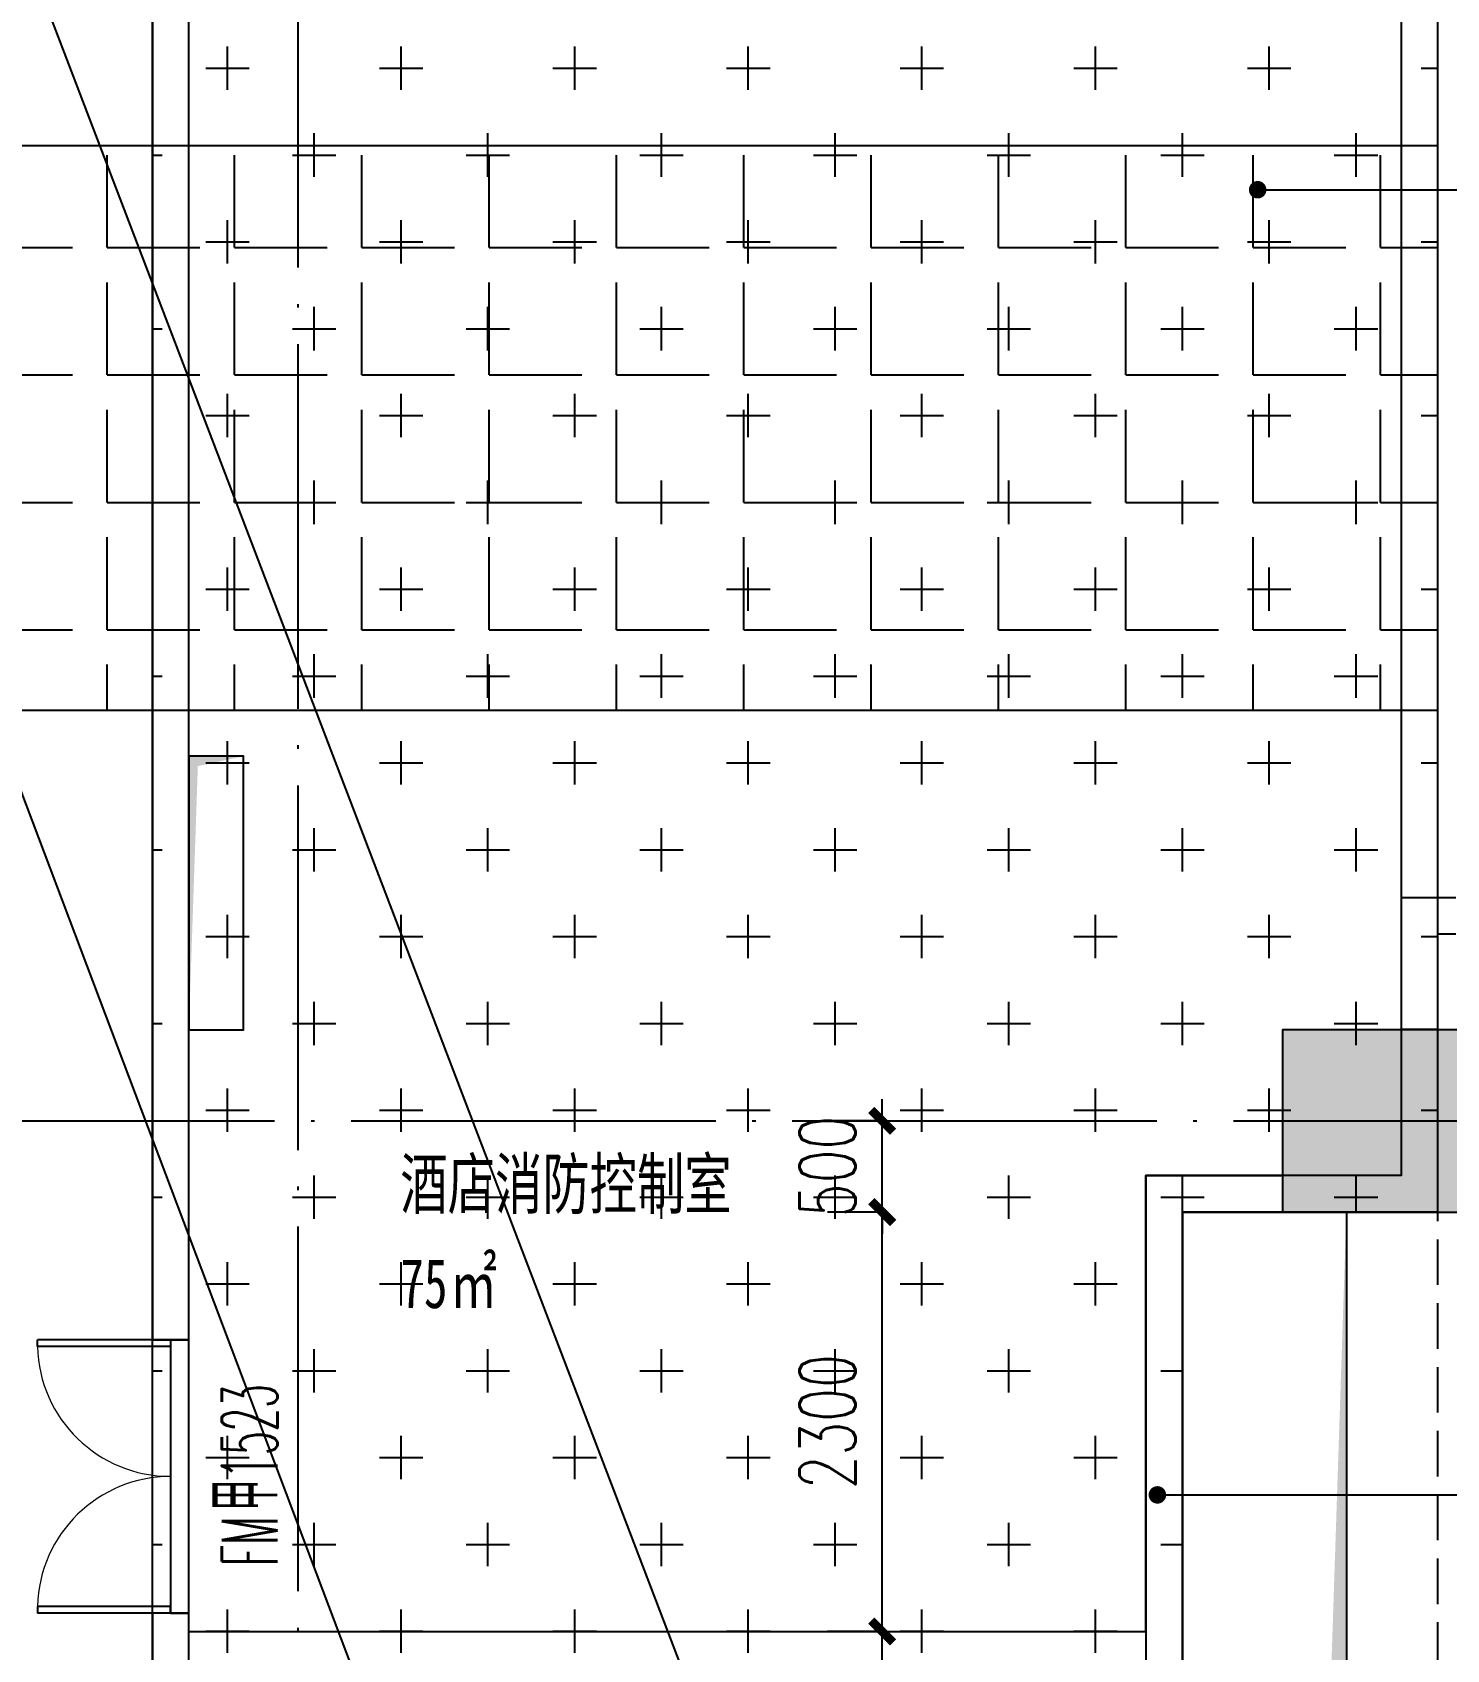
# Model space of a CAD drawing. Header units: millimetres. Extents: x 12325263 to 13848842, y -1463133 to 573208.
# Drawn here: x 12596338 to 12604097, y -613987 to -605117 of the extents above; entities that cross this region are included whole.
import ezdxf

# ---------------------------------------------------------------- set-up
doc = ezdxf.new("R2010")
doc.units = ezdxf.units.MM
doc.header["$LTSCALE"] = 1000
for name, pattern in [('ACAD_ISO02W100', [15, 12, -3]), ('DASH', [0.35, 0.25, -0.1]), ('DASHED2', [0.375, 0.25, -0.125]), ('DOTE', [2.42, 2, -0.2, 0.02, -0.2])]:
    doc.linetypes.add(name, pattern=pattern)
doc.layers.add('20230727修改', color=6, linetype='Continuous', plot=False)
for name, color, linetype in [('A-ANNO-DIMS', 83, 'Continuous'), ('A-ANNO-TEXT', 7, 'Continuous'), ('A-AXIS', 16, 'DOTE'), ('A-COLS', 6, 'Continuous'), ('A-WALL', 5, 'Continuous'), ('A-WALL-PATT', 8, 'Continuous'), ('AXIS', 3, 'Continuous'), ('DOOR_FIRE', 1, 'Continuous'), ('DOOR_FIRE_TEXT', 7, 'Continuous'), ('PUB_HATCH', 8, 'Continuous'), ('夹层', 35, 'Continuous'), ('建筑-楼板开洞', 251, 'Continuous'), ('投影线', 6, 'ACAD_ISO02W100'), ('结构边线', 21, 'DASH')]:
    doc.layers.add(name, color=color, linetype=linetype)
doc.styles.add('_TCH_DIM_T3', font='SIMPLEX.shx', dxfattribs={"width": 0.705882, "bigfont": 'GBCBIG.shx'})
doc.styles.add('_TCH_WINDOW', font='SIMPLEX', dxfattribs={"width": 0.7, "height": 3.5, "bigfont": 'GBCBIG'})
doc.styles.add('TITXV', font='', dxfattribs={"width": 0.7})
doc.styles.get('TITXV').set_extended_font_data('SimSun')
doc.dimstyles.new('_TCH_ARCH&&120', dxfattribs={"dimtxt": 306, "dimasz": 120, "dimexe": 300, "dimexo": 360, "dimgap": 147, "dimtad": 1, "dimdec": 0, "dimzin": 0, "dimdsep": 46, "dimtxsty": '_TCH_DIM_T3', "dimblk": 'ARCHTICK', "dimcen": 0.09, "dimclrt": 7, "dimazin": 2, "dimtfac": 1, "dimtdec": 0, "dimtix": 1, "dimtmove": 2, "dimatfit": 3, "dimfxl": 1, "dimfxlon": 1, "dimtolj": 1, "dimtzin": 0, "dimarcsym": 0})

# ---------------------------------------------------------------- blocks, each defined once
blk = doc.blocks.new('_FZH')
blk.add_lwpolyline([(-0.5, -0.5), (0.5, -0.5), (0.5, 0.5), (-0.5, 0.5)], close=True)
at = {"layer": 'PUB_HATCH'}
blk.add_solid([(-0.5, -0.5), (0.5, -0.5), (-0.5, 0.5), (0.5, 0.5)], dxfattribs=at)
blk = doc.blocks.new('asfasfsdgdsfhsghh')
at = {"layer": 'A-COLS', "xscale": 1600, "yscale": 1000, "zscale": 1000}
blk.add_blockref('_FZH', (-300, 24800), dxfattribs=at)
blk = doc.blocks.new('qlzw')
at = {"layer": 'A-AXIS'}
for p, q in [((12464366.8, 979489.8), (12464366.8, 1082089.8)), ((12411416.8, 1020789.8), (12486866.8, 1020789.8))]:
    blk.add_line(p, q, dxfattribs=at)
blk = doc.blocks.new('_ArchTick')
at = {"color": 0, "linetype": 'ByBlock', "const_width": 0.4}
blk.add_lwpolyline([(-0.5, -0.5), (0.5, 0.5)], dxfattribs=at)
blk = doc.blocks.new('*D2328')
at = {"layer": 'A-ANNO-DIMS', "color": 0, "lineweight": -2, "transparency": 16777216}
for p, q in [((12601000.4, -611086.8), (12601000.4, -610966.8)), ((12601001.4, -611086.8), (12600700.4, -611086.8)), ((12601000.4, -611586.8), (12601000.4, -611086.8)), ((12601001.4, -611586.8), (12600700.4, -611586.8)), ((12601000.4, -611586.8), (12601000.4, -611706.8))]:
    blk.add_line(p, q, dxfattribs=at)
at = {"layer": 'Defpoints', "color": 0, "transparency": 16777216}
for p in [(12601000.4, -611086.8), (12602346.8, -611086.8), (12602346.8, -611586.8)]:
    blk.add_point(p, dxfattribs=at)
at = {"layer": 'A-ANNO-DIMS', "color": 0, "lineweight": -2, "transparency": 16777216, "xscale": 120, "yscale": 120, "zscale": 120}
for p, rotation in [((12601000.4, -611086.8), 270), ((12601000.4, -611586.8), 90)]:
    blk.add_blockref('_ArchTick', p, dxfattribs=dict(at, rotation=rotation))
at = {"layer": 'A-ANNO-DIMS', "color": 7, "transparency": 16777216, "insert": (12600700.4, -611336.8), "char_height": 306, "attachment_point": 5, "rotation": 90, "style": '_TCH_DIM_T3'}
blk.add_mtext('\\A1;500', dxfattribs=at)
blk = doc.blocks.new('*D2329')
at = {"layer": 'A-ANNO-DIMS', "color": 0, "lineweight": -2, "transparency": 16777216}
for p, q in [((12601001.4, -611586.8), (12600700.4, -611586.8)), ((12601000.4, -613886.8), (12601000.4, -611586.8)), ((12601001.4, -613886.8), (12600700.4, -613886.8))]:
    blk.add_line(p, q, dxfattribs=at)
at = {"layer": 'Defpoints', "color": 0, "transparency": 16777216}
for p in [(12601000.4, -611586.8), (12602346.8, -611586.8), (12602346.8, -613886.8)]:
    blk.add_point(p, dxfattribs=at)
at = {"layer": 'A-ANNO-DIMS', "color": 0, "lineweight": -2, "transparency": 16777216, "xscale": 120, "yscale": 120, "zscale": 120}
for p, rotation in [((12601000.4, -611586.8), 90), ((12601000.4, -613886.8), 270)]:
    blk.add_blockref('_ArchTick', p, dxfattribs=dict(at, rotation=rotation))
at = {"layer": 'A-ANNO-DIMS', "color": 7, "transparency": 16777216, "insert": (12600700.4, -612736.8), "char_height": 306, "attachment_point": 5, "rotation": 90, "style": '_TCH_DIM_T3'}
blk.add_mtext('\\A1;2300', dxfattribs=at)
blk = doc.blocks.new('*D2330')
at = {"layer": 'A-ANNO-DIMS', "color": 0, "lineweight": -2, "transparency": 16777216}
for p, q in [((12601001.4, -613886.8), (12600700.4, -613886.8)), ((12601000.4, -617386.8), (12601000.4, -613886.8)), ((12601001.4, -617386.8), (12600700.4, -617386.8))]:
    blk.add_line(p, q, dxfattribs=at)
at = {"layer": 'Defpoints', "color": 0, "transparency": 16777216}
for p in [(12601000.4, -613886.8), (12602346.8, -613886.8), (12602346.8, -617386.8)]:
    blk.add_point(p, dxfattribs=at)
at = {"layer": 'A-ANNO-DIMS', "color": 0, "lineweight": -2, "transparency": 16777216, "xscale": 120, "yscale": 120, "zscale": 120}
for p, rotation in [((12601000.4, -613886.8), 90), ((12601000.4, -617386.8), 270)]:
    blk.add_blockref('_ArchTick', p, dxfattribs=dict(at, rotation=rotation))
at = {"layer": 'A-ANNO-DIMS', "color": 7, "transparency": 16777216, "insert": (12600700.4, -615636.8), "char_height": 306, "attachment_point": 5, "rotation": 90, "style": '_TCH_DIM_T3'}
blk.add_mtext('\\A1;3500', dxfattribs=at)
blk = doc.blocks.new('$DorLib2D$00000002')
for p, q in [((-0.5, 0), (-0.5, 0.4875)), ((-0.475, 0.4875), (-0.5, 0.4875)), ((-0.475, 0), (-0.475, 0.4875)), ((0.475, 0), (0.475, 0.4875)), ((0.475, 0.4875), (0.5, 0.4875)), ((0.5, 0), (0.5, 0.4875)), ((-0.5, 0), (-0.475, 0)), ((0.5, 0), (0.475, 0))]:
    blk.add_line(p, q)
at = {"lineweight": 13}
for centre, start, end in [((-0.4875, 0), 0, 88.53072), ((0.4875, 0), 91.46928, 180)]:
    blk.add_arc(centre, 0.4875, start, end, dxfattribs=at)

msp = doc.modelspace()

# ---------------------------------------------------------------- hatches: boundary and pattern name
at = {"layer": 'A-WALL-PATT'}
h = msp.add_hatch(dxfattribs=at)
h.set_pattern_fill('ANSI37', color=252, scale=150)
h.set_pattern_definition([(45, (-400000, 0), (-168.3798023, 168.3798023), []), (135, (-400000, 0), (-168.3798023, -168.3798023), [])])
edge = h.paths.add_edge_path()
edge.add_line((12617170, -539458), (12627664.7, -539458))
edge.add_line((12627664.7, -539458), (12617498.2, -546587.6))
edge.add_line((12617498.2, -546587.6), (12598406.6, -559976.1))
edge.add_line((12598406.6, -559976.1), (12585091.3, -540989.1))
edge.add_line((12585091.3, -540989.1), (12584144.7, -541197.3))
edge.add_line((12584144.7, -541197.3), (12583864.1, -542803.9))
edge.add_arc((12578880.4, -541928.7), 5060, 269.14738, 350.03971, ccw=False)
edge.add_arc((12578698.9, -554127.5), 7140.2, 89.14809, 125.03345)
edge.add_line((12574600, -548281), (12560037.5, -558490.6))
edge.add_line((12560037.5, -558490.6), (12559927.1, -558471.2))
edge.add_line((12559927.1, -558471.2), (12559927.1, -564050))
edge.add_line((12559927.1, -564050), (12558858.8, -564810))
edge.add_line((12558858.8, -564810), (12559927.1, -566333.2))
edge.add_line((12559927.1, -566333.2), (12559927.6, -588159))
edge.add_line((12559927.6, -588159), (12558263.3, -589586.8))
edge.add_line((12558263.3, -589586.8), (12557796.8, -589586.8))
edge.add_line((12557796.8, -589586.8), (12557796.8, -598151.2))
edge.add_line((12557796.8, -598151.2), (12560482.1, -600836.4))
edge.add_arc((12552451.5, -592361.2), 11675.6, 270.02561, 313.45682, ccw=False)
edge.add_line((12552456.7, -604036.8), (12551424.9, -604036.8))
edge.add_arc((12551424.9, -607536.8), 3500, 90, 186.80534)
edge.add_line((12547949.6, -607951.5), (12549871.4, -624055.3))
edge.add_line((12549871.4, -624055.3), (12550966.8, -633201.5))
edge.add_line((12550966.8, -633201.5), (12550966.8, -643886.8))
edge.add_line((12550966.8, -643886.8), (12550966.8, -653386.8))
edge.add_line((12550966.8, -653386.8), (12614072.2, -653386.8))
edge.add_line((12614072.2, -653386.8), (12616970.5, -653386.8))
edge.add_arc((12639113.3, -663769.1), 24455.9, 154.87893, 159.83059)
edge.add_arc((12619069.5, -656056.1), 3000, 166.12633, 249.14639)
edge.add_arc((12632240.8, -621479.9), 40000, 249.14639, 262.18067)
edge.add_line((12626798.8, -661108), (12526241.6, -661108))
edge.add_line((12526241.6, -661108), (12526241.6, -616108))
edge.add_line((12526241.6, -616108), (12504241.6, -616108))
edge.add_line((12504241.6, -616108), (12504241.6, -539458))
edge.add_line((12504241.6, -539458), (12586460, -539458))
edge.add_line((12586460, -539458), (12617170, -539458))
at = {"layer": '夹层'}
h = msp.add_hatch(dxfattribs=at)
h.set_pattern_fill('CROSS', color=256, scale=300)
h.set_pattern_definition([(0, (0, 0), (476.25, 476.25), [238.125, -714.375]), (90, (119.06, -119.06), (-476.25, 476.25), [238.125, -714.375])])
h.paths.add_polyline_path([(12596996.8, -604186.8), (12604046.8, -604186.8), (12604046.8, -611586.8), (12602646.8, -611586.8), (12602646.8, -621986.8), (12596996.8, -621986.8)])
at = {"layer": '建筑-楼板开洞'}
h = msp.add_hatch(dxfattribs=at)
h.set_pattern_fill('ANGLE', color=256, scale=200)
h.set_pattern_definition([(0, (0, 0), (0, 698.5), [508, -190.5]), (90, (0, 0), (-698.5, 4e-14), [508, -190.5])])
h.paths.add_polyline_path([(12604046.8, -605736.8), (12604046.8, -608836.8), (12595396.8, -608836.8), (12595396.8, -611736.8), (12592496.8, -611736.8), (12592496.8, -605736.8), (12596996.8, -605736.8)])
h = msp.add_hatch(color=256, dxfattribs=at)
h.dxf.hatch_style = 1
h.paths.add_polyline_path([(12597196.8, -610586.8), (12597196.8, -609086.8), (12597496.8, -609086.8), (12597246, -609141.1)])
h = msp.add_hatch(color=256, dxfattribs=at)
h.dxf.hatch_style = 1
h.paths.add_polyline_path([(12603546.8, -611586.8), (12603546.8, -617186.9), (12602646.8, -617186.8), (12603370, -616930)])

# ---------------------------------------------------------------- linework, layer by layer
at = {"layer": '20230727修改'}
msp.add_lwpolyline([(12602446.8, -625610.1), (12447801, -216314.2), (12602346.8, -620486.8)], dxfattribs=at)
at = {"layer": 'A-WALL'}
for p, q in [((12596996.8, -604086.8), (12596996.8, -612286.8)), ((12597196.8, -612286.8), (12597196.8, -604186.8)), ((12603846.8, -609861.5), (12603846.8, -610586.5)), ((12603846.8, -609861.5), (12604147.2, -609861.5)), ((12604046.8, -610061.5), (12604046.8, -610586.5)), ((12604046.8, -610061.5), (12604147.2, -610061.5)), ((12604046.8, -610586.5), (12603846.8, -610586.5)), ((12602446.8, -613886.8), (12602446.8, -611386.8)), ((12602446.8, -611386.8), (12603196.8, -611386.8)), ((12603196.8, -611386.8), (12603196.8, -611586.8)), ((12602646.8, -613986.8), (12602646.8, -611586.8)), ((12602646.8, -611586.8), (12603196.8, -611586.8)), ((12596996.8, -612286.8), (12597196.8, -612286.8)), ((12597196.8, -613786.8), (12596996.8, -613786.8)), ((12596996.8, -613786.8), (12596996.8, -613986.8)), ((12597196.8, -613886.8), (12597196.8, -613786.8)), ((12597196.8, -613886.8), (12602446.8, -613886.8)), ((12596996.8, -613986.8), (12596996.8, -618886.8))]:
    msp.add_line(p, q, dxfattribs=at)
at = {"layer": 'AXIS'}
for p, q in [((12603060, -605980), (12605908.9, -605980)), ((12603060, -605980), (12605908.9, -605980)), ((12602510, -613138), (12605957.8, -613138))]:
    msp.add_line(p, q, dxfattribs=at)
at = {"layer": 'AXIS', "const_width": 48}
for points in [[(12603036, -605980, 1), (12603084, -605980, 1)], [(12603036, -605980, 1), (12603084, -605980, 1)], [(12602486, -613138, 1), (12602534, -613138, 1)]]:
    msp.add_lwpolyline(points, format="xyb", close=True, dxfattribs=at)
at = {"layer": 'DOOR_FIRE'}
msp.add_lwpolyline([(12597196.8, -612286.8), (12597096.8, -612286.8), (12597096.8, -613786.8), (12597196.8, -613786.8)], close=True, dxfattribs=at)
at = {"layer": '夹层'}
for points in [[(12596996.8, -604186.8), (12604046.8, -604186.8), (12604046.8, -611586.8), (12602646.8, -611586.8), (12602646.8, -621986.8), (12596996.8, -621986.8)], [(12597196.8, -604386.8), (12603846.8, -604386.8), (12603846.8, -611386.8), (12602446.8, -611386.8), (12602446.8, -621786.8), (12597196.8, -621786.8)]]:
    msp.add_lwpolyline(points, close=True, dxfattribs=at)
at = {"layer": '建筑-楼板开洞'}
for points in [[(12604046.8, -605736.8), (12604046.8, -608836.8), (12595396.8, -608836.8), (12595396.8, -611736.8), (12592496.8, -611736.8), (12592496.8, -605736.8), (12596996.8, -605736.8)], [(12597196.8, -609086.8), (12597196.8, -610586.8), (12597496.8, -610586.8), (12597496.8, -609086.8)], [(12603546.8, -611586.8), (12603546.8, -617186.8), (12602646.8, -617186.8), (12602646.8, -611586.8)]]:
    msp.add_lwpolyline(points, close=True, dxfattribs=at)
at = {"layer": '结构边线'}
msp.add_lwpolyline([(12604046.8, -596611.3), (12604046.8, -597386.8), (12604046.8, -631386.8), (12604046.8, -632162.3), (12603311.9, -633548.2), (12602165.3, -634658.1), (12600731.8, -635359.3), (12599126.3, -635586.8), (12598296.8, -635586.8), (12598296.8, -636386.8), (12596646.8, -636386.8), (12596646.8, -640586.8), (12557252.5, -640586.8, -0.244508)], format="xyb", dxfattribs=at)

# ---------------------------------------------------------------- block references
msp.add_blockref('asfasfsdgdsfhsghh', (12604296.8, -635886.8))
at = {"layer": 'DOOR_FIRE', "xscale": -1500, "yscale": -1500, "zscale": 200, "rotation": 270}
msp.add_blockref('$DorLib2D$00000002', (12597096.8, -613036.8), dxfattribs=at)
at = {"layer": '投影线', "linetype": 'DASHED2', "ltscale": 2}
msp.add_blockref('qlzw', (133430, -1631876.5), dxfattribs=at)

# ---------------------------------------------------------------- texts
at = {"layer": 'A-ANNO-TEXT', "style": 'TITXV', "width": 0.7}
for s, p in [('酒店消防控制室', (12598356.8, -611567.9)), ('75', (12598356.8, -612113.2)), ('㎡', (12598629, -612113.2))]:
    msp.add_text(s, height=271.9, dxfattribs=at).set_placement(p)
at = {"layer": 'DOOR_FIRE_TEXT', "style": '_TCH_WINDOW'}
for s, height, width, p in [('1523', 306, 0.494118, (12597682.7, -613049.1)), ('甲', 347.2, 0.7, (12597682.7, -613226.1)), ('FM', 306, 0.494118, (12597682.7, -613528.5))]:
    msp.add_text(s, height=height, rotation=90, dxfattribs=dict(at, width=width)).set_placement(p)

# ---------------------------------------------------------------- dimensions: what is measured, and where the dimension line sits
at = {"layer": 'A-ANNO-DIMS'}
for p1, p2, picture, middle in [((12602346.8, -611586.8), (12602346.8, -611086.8), '*D2328', (12600700.4, -611336.8)), ((12602346.8, -613886.8), (12602346.8, -611586.8), '*D2329', (12600700.4, -612736.8)), ((12602346.8, -617386.8), (12602346.8, -613886.8), '*D2330', (12600700.4, -615636.8))]:
    dim = msp.add_aligned_dim(p1=p1, p2=p2, distance=1346.5, dimstyle='_TCH_ARCH&&120', dxfattribs=at)
    dim.commit()
    dim.dimension.update_dxf_attribs({"geometry": picture, "text_midpoint": middle})

doc.saveas('drawing.dxf')
